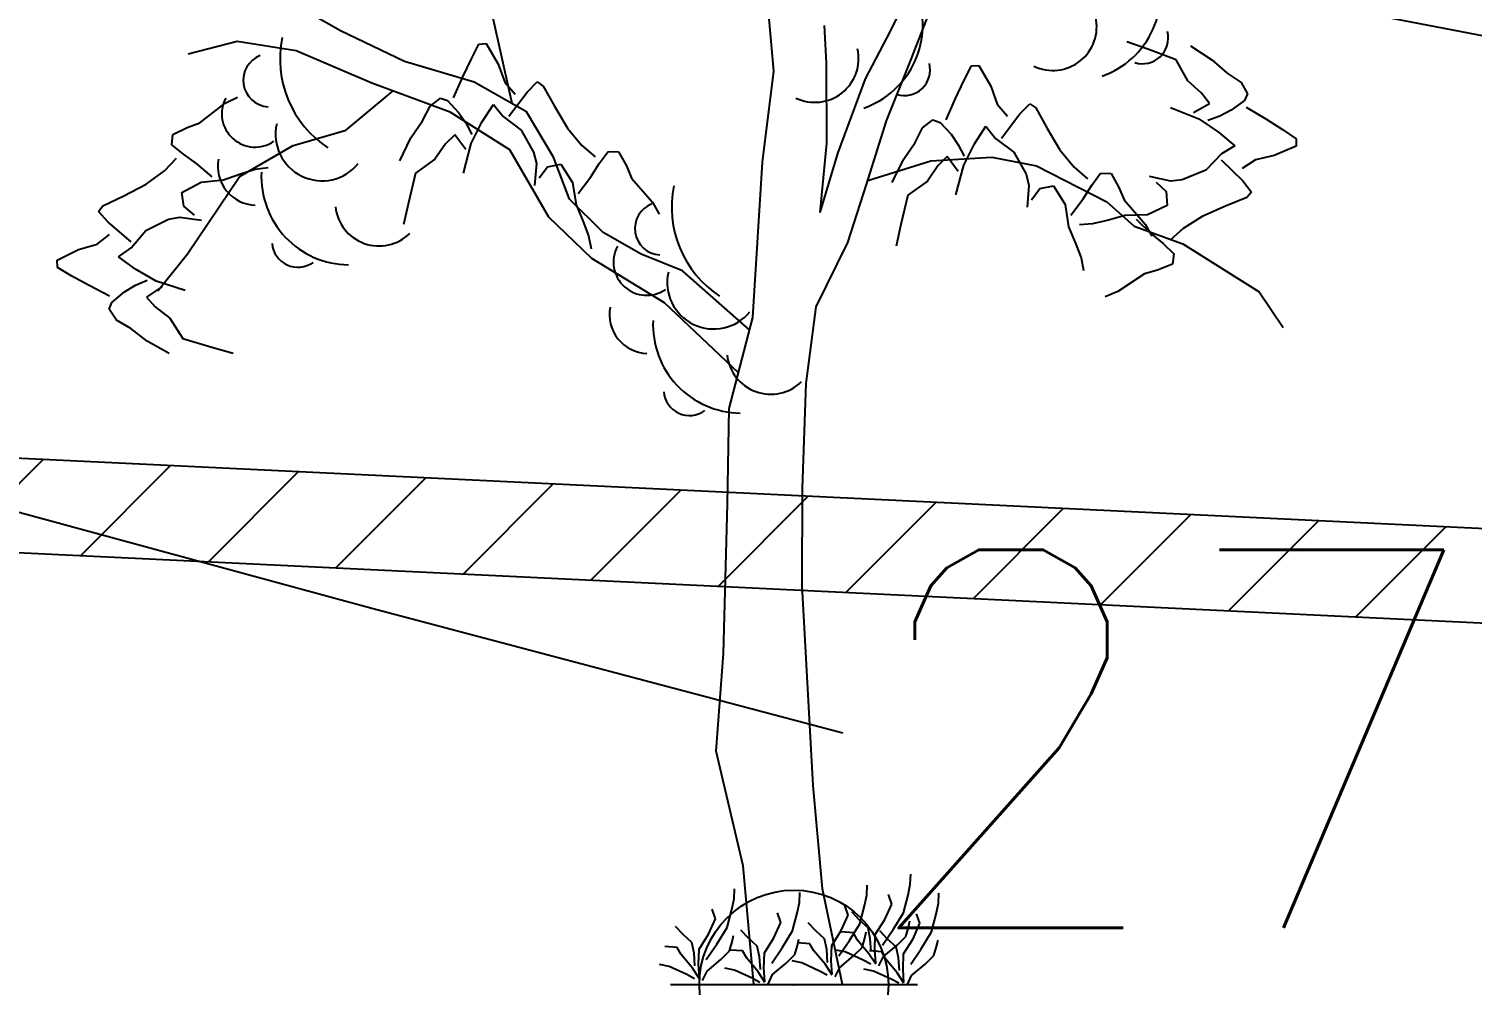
# Model space of a CAD drawing. Header units: millimetres. Extents: x 524954 to 526204, y 9523489 to 9524010.
# Drawn here: x 525611.104 to 525614.922, y 9523724.208 to 9523726.736 of the extents above; entities that cross this region are included whole.
import ezdxf

# ---------------------------------------------------------------- set-up
doc = ezdxf.new("R2010")
doc.units = ezdxf.units.MM
doc.header["$PDMODE"] = 32
doc.header["$PDSIZE"] = 0.5
doc.linetypes.add('ACAD_ISO12W100', pattern=[21, 12, -3, 0, -3, 0, -3])
for name, color, linetype in [('Arbre', 34, 'ACAD_ISO12W100'), ('Bati', 6, 'Continuous'), ('Bati_H', 1, 'Continuous'), ('Cloture', 7, 'Continuous'), ('CN_01_00', 3, 'Continuous'), ('Murs', 1, 'Continuous'), ('TopoAlt', 3, 'Continuous'), ('TOPOJIS', 7, 'Continuous')]:
    doc.layers.add(name, color=color, linetype=linetype)
doc.styles.add('Simplex 1.0', font='Simplex.shx', dxfattribs={"width": 0.99, "height": 1})

# ---------------------------------------------------------------- blocks, each defined once
blk = doc.blocks.new('TCPOINT M')
at = {"color": 0}
blk.add_point((0, 0), dxfattribs=at)
at = {"layer": 'TopoAlt', "style": 'Simplex 1.0', "width": 0.99}
blk.add_attdef('ALT', (0.15, 0.15), '', height=1, dxfattribs=at)
blk = doc.blocks.new('v088')
at = {"linetype": 'Continuous'}
for p, q in [((-0.1073, 4.8293), (-0.1646, 5.4873)), ((0.5102, 5.0412), (0.6713, 5.3679)), ((-1.5592, 4.9668), (-1.6346, 5.3011)), ((-2.4003, 5.0425), (-2.6206, 5.1685)), ((0.6191, 4.888), (0.7312, 5.1764)), ((-2.0611, 4.8817), (-2.4003, 5.0425)), ((0.1717, 4.8724), (0.1613, 5.0712)), ((0.3786, 4.7897), (0.5102, 5.0412)), ((-2.9464, 4.9876), (-3.2062, 4.92)), ((-2.6344, 4.9381), (-2.9464, 4.9876)), ((-1.4917, 4.6586), (-1.5592, 4.9668)), ((-2.2328, 4.7662), (-2.6344, 4.9381)), ((0.489, 4.5681), (0.6191, 4.888)), ((-1.6919, 4.7713), (-2.0611, 4.8817)), ((-0.1657, 4.3492), (-0.1073, 4.8293)), ((0.1743, 4.4496), (0.1717, 4.8724)), ((-1.8192, 4.6131), (-2.2328, 4.7662)), ((-1.415, 4.6154), (-1.6919, 4.7713)), ((0.2314, 4.3948), (0.3786, 4.7897)), ((-2.1227, 4.7254), (-2.3768, 4.5144)), ((-1.5041, 4.4145), (-1.8192, 4.6131)), ((-1.2732, 4.3758), (-1.415, 4.6154)), ((-2.3768, 4.5144), (-2.655, 4.434)), ((0.3841, 4.2301), (0.489, 4.5681)), ((-2.655, 4.434), (-2.9315, 4.2727)), ((0.1384, 4.0819), (0.1743, 4.4496)), ((-1.2976, 4.0581), (-1.5041, 4.4145)), ((-1.1877, 4.1537), (-1.2732, 4.3758)), ((0.1384, 4.0819), (0.2314, 4.3948)), ((0.3911, 4.2526), (0.7235, 4.3553)), ((0.7235, 4.3553), (1.0465, 4.3745)), ((1.0465, 4.3745), (1.2838, 4.3297)), ((-0.2169, 3.5272), (-0.1657, 4.3492)), ((1.2838, 4.3297), (1.6547, 4.1385)), ((-2.9315, 4.2727), (-3.209, 3.8627)), ((0.2848, 3.9233), (0.3841, 4.2301)), ((-1.0099, 3.9771), (-1.1877, 4.1537)), ((1.6547, 4.1385), (1.8004, 4.0109)), ((-1.0692, 3.839), (-1.2976, 4.0581)), ((-0.8085, 3.8631), (-1.0099, 3.9771)), ((1.8004, 4.0109), (2.0573, 3.9168)), ((0.1177, 3.584), (0.2848, 3.9233)), ((2.0573, 3.9168), (2.4606, 3.664)), ((-3.209, 3.8627), (-3.3666, 3.6666)), ((-0.6849, 3.6045), (-1.0692, 3.839)), ((-0.589, 3.7744), (-0.8085, 3.8631)), ((-0.2343, 3.4611), (-0.589, 3.7744)), ((-0.2941, 3.234), (-0.6849, 3.6045)), ((2.4606, 3.664), (2.589, 3.4739)), ((-0.3436, 3.0457), (-0.2169, 3.5272)), ((0.064, 3.1786), (0.1177, 3.584)), ((0.0445, 2.6247), (0.064, 3.1786)), ((-0.3518, 2.5418), (-0.3436, 3.0457)), ((0.0429, 2.1085), (0.0445, 2.6247)), ((-0.3726, 1.7516), (-0.3518, 2.5418)), ((0.1022, 1.0525), (0.0429, 2.1085)), ((-0.4115, 1.2346), (-0.3726, 1.7516)), ((-0.2683, 0.6281), (-0.4115, 1.2346)), ((0.151, 0.5063), (0.1022, 1.0525)), ((-0.2127, 0), (-0.2683, 0.6281)), ((0.2565, 0), (0.151, 0.5063)), ((-0.6539, 0), (0.6539, 0))]:
    blk.add_line(p, q, dxfattribs=at)
at = {"color": 3, "linetype": 'Continuous'}
for p, q in [((-1.7068, 4.8945), (-1.6668, 4.9726)), ((-1.6668, 4.9726), (-1.6283, 4.976)), ((-1.6283, 4.976), (-1.5645, 4.8667)), ((1.8724, 4.9461), (1.762, 4.9854)), ((2.0987, 4.9642), (2.2113, 4.8904)), ((-1.7514, 4.7999), (-1.7068, 4.8945)), ((2.0224, 4.89), (1.8724, 4.9461)), ((2.0834, 4.7783), (2.0224, 4.89)), ((2.2113, 4.8904), (2.2929, 4.8185)), ((-1.5645, 4.8667), (-1.5307, 4.7714)), ((0.8993, 4.7791), (0.9393, 4.8572)), ((0.9393, 4.8572), (0.9778, 4.8606)), ((0.9778, 4.8606), (1.0416, 4.7513)), ((2.2929, 4.8185), (2.3654, 4.7691)), ((-1.8008, 4.6887), (-1.7514, 4.7999)), ((-1.5307, 4.7714), (-1.4755, 4.7074)), ((-1.4112, 4.7196), (-1.3587, 4.7727)), ((-1.3587, 4.7727), (-1.3272, 4.7513)), ((-1.3272, 4.7513), (-1.2679, 4.6451)), ((0.8546, 4.6845), (0.8993, 4.7791)), ((1.0416, 4.7513), (1.0754, 4.656)), ((2.1569, 4.7135), (2.0834, 4.7783)), ((2.3654, 4.7691), (2.4, 4.7096)), ((-3.1435, 4.5571), (-3.0095, 4.66)), ((-3.0095, 4.66), (-2.9439, 4.6918)), ((-1.9257, 4.6454), (-1.871, 4.6871)), ((-1.871, 4.6871), (-1.8334, 4.6747)), ((-1.8334, 4.6747), (-1.7744, 4.6115)), ((-1.5083, 4.5916), (-1.4112, 4.7196)), ((0.8053, 4.5733), (0.8546, 4.6845)), ((2.1133, 4.6106), (2.1989, 4.6584)), ((2.1989, 4.6584), (2.1569, 4.7135)), ((2.383, 4.6739), (2.3129, 4.6232)), ((2.4, 4.7096), (2.383, 4.6739)), ((-1.9657, 4.5674), (-1.9257, 4.6454)), ((-1.7744, 4.6115), (-1.7365, 4.5561)), ((-1.6512, 4.5605), (-1.5907, 4.6542)), ((-1.5907, 4.6542), (-1.5392, 4.5896)), ((-1.5392, 4.5896), (-1.4434, 4.5178)), ((-1.2679, 4.6451), (-1.1988, 4.529)), ((1.0754, 4.656), (1.1306, 4.592)), ((1.0978, 4.4762), (1.1948, 4.6042)), ((1.1948, 4.6042), (1.2474, 4.6573)), ((1.2474, 4.6573), (1.2789, 4.6359)), ((1.2789, 4.6359), (1.3382, 4.5297)), ((1.9921, 4.6376), (2.1424, 4.5777)), ((2.2532, 4.5924), (2.1892, 4.5691)), ((2.3129, 4.6232), (2.2532, 4.5924)), ((2.3928, 4.6398), (2.497, 4.577)), ((-3.2867, 4.4956), (-3.2101, 4.5328)), ((-3.2101, 4.5328), (-3.1435, 4.5571)), ((-2.0269, 4.4774), (-1.9657, 4.5674)), ((-1.7365, 4.5561), (-1.7054, 4.4954)), ((-1.7081, 4.4479), (-1.6512, 4.5605)), ((-1.4434, 4.5178), (-1.3781, 4.401)), ((-1.1988, 4.529), (-1.1228, 4.4377)), ((0.6404, 4.452), (0.6804, 4.53)), ((0.6804, 4.53), (0.7351, 4.5718)), ((0.7351, 4.5718), (0.7727, 4.5593)), ((0.7727, 4.5593), (0.8317, 4.4961)), ((0.9549, 4.4451), (1.0154, 4.5388)), ((1.0154, 4.5388), (1.0668, 4.4742)), ((1.3382, 4.5297), (1.4072, 4.4136)), ((2.1424, 4.5777), (2.247, 4.5072)), ((2.247, 4.5072), (2.3325, 4.4356)), ((2.497, 4.577), (2.5853, 4.5209)), ((2.5853, 4.5209), (2.6578, 4.4715)), ((-3.2911, 4.4407), (-3.2867, 4.4956)), ((-3.2303, 4.3905), (-3.2911, 4.4407)), ((-2.0862, 4.3565), (-2.0269, 4.4774)), ((-1.8447, 4.4455), (-1.8998, 4.3645)), ((-1.7952, 4.494), (-1.8447, 4.4455)), ((-1.7371, 4.415), (-1.7952, 4.494)), ((-1.7488, 4.2914), (-1.7081, 4.4479)), ((-1.1228, 4.4377), (-1.0524, 4.3767)), ((0.5791, 4.362), (0.6404, 4.452)), ((0.8317, 4.4961), (0.8696, 4.4407)), ((0.8696, 4.4407), (0.9007, 4.38)), ((0.898, 4.3325), (0.9549, 4.4451)), ((1.0668, 4.4742), (1.1627, 4.4024)), ((2.3325, 4.4356), (2.262, 4.3926)), ((2.6564, 4.4329), (2.5401, 4.3831)), ((2.6578, 4.4715), (2.6564, 4.4329)), ((-3.3314, 4.3035), (-3.2664, 4.3702)), ((-3.1617, 4.3413), (-3.2303, 4.3905)), ((-1.8998, 4.3645), (-2.0031, 4.2901)), ((-1.3781, 4.401), (-1.3629, 4.3412)), ((-1.0302, 4.3418), (-0.9835, 4.4054)), ((-0.9835, 4.4054), (-0.9285, 4.4041)), ((-0.9285, 4.4041), (-0.8869, 4.3298)), ((0.5199, 4.2411), (0.5791, 4.362)), ((0.8109, 4.3786), (0.7614, 4.3301)), ((0.869, 4.2996), (0.8109, 4.3786)), ((1.1627, 4.4024), (1.228, 4.2856)), ((1.4072, 4.4136), (1.4833, 4.3223)), ((2.262, 4.3926), (2.1788, 4.3064)), ((2.2601, 4.3616), (2.3751, 4.2494)), ((2.4412, 4.3615), (2.371, 4.3146)), ((2.5401, 4.3831), (2.4412, 4.3615)), ((-3.4268, 4.2328), (-3.3314, 4.3035)), ((-3.0788, 4.2707), (-3.1617, 4.3413)), ((-3.0186, 4.2553), (-2.9333, 4.2859)), ((-2.9333, 4.2859), (-2.8514, 4.3121)), ((-2.8514, 4.3121), (-2.7828, 4.3211)), ((-2.0031, 4.2901), (-2.0401, 4.1343)), ((-1.3629, 4.3412), (-1.3723, 4.2259)), ((-1.3485, 4.2656), (-1.3049, 4.3248)), ((-1.3049, 4.3248), (-1.2331, 4.3384)), ((-1.2331, 4.3384), (-1.1715, 4.2405)), ((-1.0754, 4.2705), (-1.0302, 4.3418)), ((-0.8869, 4.3298), (-0.8589, 4.2646)), ((0.7614, 4.3301), (0.7063, 4.2491)), ((0.8572, 4.176), (0.898, 4.3325)), ((1.228, 4.2856), (1.2432, 4.2258)), ((1.4833, 4.3223), (1.5536, 4.2613)), ((1.5759, 4.2264), (1.6226, 4.29)), ((1.6226, 4.29), (1.6776, 4.2887)), ((1.6776, 4.2887), (1.7191, 4.2144)), ((2.1788, 4.3064), (2.0548, 4.2561)), ((-3.5467, 4.1705), (-3.4268, 4.2328)), ((-3.2386, 4.1877), (-3.1373, 4.2436)), ((-3.1373, 4.2436), (-3.0186, 4.2553)), ((-1.1715, 4.2405), (-1.153, 4.1227)), ((-1.1411, 4.1837), (-1.0754, 4.2705)), ((-0.8589, 4.2646), (-0.7485, 4.1368)), ((0.7063, 4.2491), (0.603, 4.1747)), ((1.2432, 4.2258), (1.2338, 4.1105)), ((1.2576, 4.1502), (1.3011, 4.2094)), ((1.3011, 4.2094), (1.373, 4.223)), ((1.373, 4.223), (1.4346, 4.1251)), ((1.5307, 4.1551), (1.5759, 4.2264)), ((1.7191, 4.2144), (1.7472, 4.1493)), ((1.9936, 4.2484), (1.8803, 4.2721)), ((1.9168, 4.2436), (1.9701, 4.193)), ((2.0548, 4.2561), (1.9936, 4.2484)), ((2.3751, 4.2494), (2.4212, 4.1906)), ((-3.6561, 4.1174), (-3.5467, 4.1705)), ((-3.2291, 4.1152), (-3.2386, 4.1877)), ((-2.0401, 4.1343), (-2.0653, 4.0199)), ((-0.7485, 4.1368), (-0.7129, 4.0731)), ((0.603, 4.1747), (0.566, 4.0189)), ((1.4346, 4.1251), (1.4531, 4.0073)), ((1.465, 4.0683), (1.5307, 4.1551)), ((1.7472, 4.1493), (1.8576, 4.0214)), ((1.9701, 4.193), (1.9747, 4.12)), ((2.396, 4.1621), (2.2833, 4.1164)), ((2.4212, 4.1906), (2.396, 4.1621)), ((-3.6793, 4.0872), (-3.6561, 4.1174)), ((-3.6294, 4.0317), (-3.6793, 4.0872)), ((-3.3093, 4.0465), (-3.2488, 4.0583)), ((-3.2488, 4.0583), (-3.1342, 4.0423)), ((-3.1725, 4.0683), (-3.2291, 4.1152)), ((-1.153, 4.1227), (-1.1176, 4.0393)), ((1.7506, 4.0673), (1.6636, 4.0426)), ((1.8699, 4.071), (1.7506, 4.0673)), ((1.8097, 4.0479), (1.8877, 3.9719)), ((1.9747, 4.12), (1.8699, 4.071)), ((2.1595, 4.0623), (2.0595, 3.9982)), ((2.2833, 4.1164), (2.1595, 4.0623)), ((-3.5071, 3.9275), (-3.6294, 4.0317)), ((-3.5069, 3.8964), (-3.4297, 3.988)), ((-3.4297, 3.988), (-3.3093, 4.0465)), ((-1.1176, 4.0393), (-1.0867, 3.9591)), ((0.566, 4.0189), (0.5407, 3.9045)), ((1.4531, 4.0073), (1.4885, 3.9239)), ((1.5801, 4.0219), (1.511, 4.0175)), ((1.6636, 4.0426), (1.5801, 4.0219)), ((1.8576, 4.0214), (1.8932, 3.9577)), ((1.8877, 3.9719), (1.9528, 3.9182)), ((2.0595, 3.9982), (1.9902, 3.936)), ((-3.785, 3.8871), (-3.6878, 3.9154)), ((-3.6878, 3.9154), (-3.6208, 3.9668)), ((-3.5743, 3.8488), (-3.5069, 3.8964)), ((-1.0867, 3.9591), (-1.0738, 3.891)), ((1.4885, 3.9239), (1.5194, 3.8437)), ((1.9528, 3.9182), (2.0102, 3.864)), ((-3.8977, 3.8297), (-3.785, 3.8871)), ((-3.8965, 3.791), (-3.8977, 3.8297)), ((-3.4842, 3.783), (-3.5743, 3.8488)), ((1.5194, 3.8437), (1.5323, 3.7756)), ((2.0102, 3.864), (2.002, 3.8096)), ((-3.8209, 3.7466), (-3.8965, 3.791)), ((-3.729, 3.6966), (-3.8209, 3.7466)), ((-3.3751, 3.7197), (-3.4842, 3.783)), ((1.855, 3.7579), (1.7144, 3.6642)), ((1.9231, 3.7776), (1.855, 3.7579)), ((2.002, 3.8096), (1.9231, 3.7776)), ((-3.6208, 3.641), (-3.729, 3.6966)), ((-3.5422, 3.6629), (-3.4847, 3.6976)), ((-3.4847, 3.6976), (-3.4223, 3.7252)), ((-3.3439, 3.6889), (-3.4261, 3.6355)), ((-3.2212, 3.6701), (-3.3751, 3.7197)), ((-3.6232, 3.5708), (-3.6087, 3.6076)), ((-3.6087, 3.6076), (-3.5422, 3.6629)), ((-3.4261, 3.6355), (-3.3805, 3.5833)), ((1.7144, 3.6642), (1.6468, 3.6368)), ((-3.5847, 3.5138), (-3.6232, 3.5708)), ((-3.5091, 3.4694), (-3.5847, 3.5138)), ((-3.3805, 3.5833), (-3.3028, 3.5236)), ((-3.3028, 3.5236), (-3.2344, 3.4162)), ((-3.4228, 3.4031), (-3.5091, 3.4694)), ((-3.3055, 3.337), (-3.4228, 3.4031)), ((-3.2344, 3.4162), (-3.081, 3.3703)), ((-3.081, 3.3703), (-2.9682, 3.3386)), ((0.6155, 0.5313), (0.6179, 0.5842)), ((-0.3173, 0.4544), (-0.3149, 0.5073)), ((0.0288, 0.4351), (0.0313, 0.488)), ((0.3726, 0.4159), (0.3847, 0.4736)), ((0.3847, 0.4736), (0.3871, 0.5265)), ((0.5169, 0.4255), (0.5001, 0.476)), ((0.5794, 0.3798), (0.6034, 0.4736)), ((0.6034, 0.4736), (0.6155, 0.5313)), ((0.7645, 0.4303), (0.7669, 0.4832)), ((-0.4159, 0.3486), (-0.4327, 0.3991)), ((-0.3534, 0.3029), (-0.3294, 0.3967)), ((-0.3294, 0.3967), (-0.3173, 0.4544)), ((0.0168, 0.3774), (0.0288, 0.4351)), ((0.2861, 0.3678), (0.2693, 0.4183)), ((0.3462, 0.3414), (0.3053, 0.3847)), ((0.3486, 0.3221), (0.3726, 0.4159)), ((0.4808, 0.3438), (0.5169, 0.4255)), ((0.7525, 0.3726), (0.7645, 0.4303)), ((-0.5866, 0.2645), (-0.6275, 0.3077)), ((-0.452, 0.2669), (-0.4159, 0.3486)), ((-0.1058, 0.2476), (-0.0697, 0.3294)), ((-0.0697, 0.3294), (-0.0865, 0.3798)), ((-0.0072, 0.2837), (0.0168, 0.3774)), ((0.1154, 0.2837), (0.0745, 0.327)), ((0.25, 0.2861), (0.2861, 0.3678)), ((0.2933, 0.2332), (0.3486, 0.3221)), ((0.3919, 0.3005), (0.3462, 0.3414)), ((0.4303, 0.2645), (0.4808, 0.3438)), ((0.5241, 0.2909), (0.5794, 0.3798)), ((0.6058, 0.3029), (0.6131, 0.3366)), ((0.6299, 0.2428), (0.6659, 0.3246)), ((0.6659, 0.3246), (0.6491, 0.375)), ((0.7285, 0.2789), (0.7525, 0.3726)), ((-0.5409, 0.2236), (-0.5866, 0.2645)), ((-0.5025, 0.1875), (-0.452, 0.2669)), ((-0.4087, 0.214), (-0.3534, 0.3029)), ((-0.327, 0.226), (-0.3197, 0.2596)), ((-0.2404, 0.2452), (-0.2813, 0.2885)), ((-0.1947, 0.2043), (-0.2404, 0.2452)), ((-0.1563, 0.1683), (-0.1058, 0.2476)), ((-0.0625, 0.1947), (-0.0072, 0.2837)), ((0.0192, 0.2068), (0.0264, 0.2404)), ((0.1611, 0.2428), (0.1154, 0.2837)), ((0.1731, 0.1851), (0.1611, 0.2428)), ((0.1995, 0.2068), (0.25, 0.2861)), ((0.238, 0.1515), (0.2933, 0.2332)), ((0.3149, 0.2741), (0.25, 0.2789)), ((0.3366, 0.2356), (0.3149, 0.2741)), ((0.3967, 0.1635), (0.3366, 0.2356)), ((0.3606, 0.1971), (0.375, 0.2452)), ((0.375, 0.2452), (0.3823, 0.2789)), ((0.4039, 0.2428), (0.3919, 0.3005)), ((0.4087, 0.1755), (0.4039, 0.2428)), ((0.4279, 0.1827), (0.4303, 0.2645)), ((0.4953, 0.2404), (0.4544, 0.2837)), ((0.4688, 0.2092), (0.5241, 0.2909)), ((0.5409, 0.1995), (0.4953, 0.2404)), ((0.5457, 0.2092), (0.5914, 0.2548)), ((0.5794, 0.1635), (0.6299, 0.2428)), ((0.5914, 0.2548), (0.6058, 0.3029)), ((0.6732, 0.1899), (0.7285, 0.2789)), ((0.7549, 0.2019), (0.7621, 0.2356)), ((-0.6179, 0.1971), (-0.6828, 0.2019)), ((-0.5962, 0.1587), (-0.6179, 0.1971)), ((-0.5361, 0.0865), (-0.5962, 0.1587)), ((-0.5289, 0.1659), (-0.5409, 0.2236)), ((-0.5241, 0.0986), (-0.5289, 0.1659)), ((-0.5049, 0.1058), (-0.5025, 0.1875)), ((-0.464, 0.1322), (-0.4087, 0.214)), ((-0.3871, 0.1322), (-0.3414, 0.1779)), ((-0.3414, 0.1779), (-0.327, 0.226)), ((-0.2717, 0.1779), (-0.3366, 0.1827)), ((-0.25, 0.1394), (-0.2717, 0.1779)), ((-0.1827, 0.1467), (-0.1947, 0.2043)), ((-0.1587, 0.0865), (-0.1563, 0.1683)), ((-0.1178, 0.113), (-0.0625, 0.1947)), ((-0.0409, 0.113), (0.0048, 0.1587)), ((0.0048, 0.1587), (0.0192, 0.2068)), ((0.0841, 0.2164), (0.0192, 0.2212)), ((0.1058, 0.1779), (0.0841, 0.2164)), ((0.1659, 0.1058), (0.1058, 0.1779)), ((0.1779, 0.1178), (0.1731, 0.1851)), ((0.1971, 0.125), (0.1995, 0.2068)), ((0.2717, 0.1731), (0.2212, 0.1827)), ((0.3654, 0.1298), (0.2717, 0.1731)), ((0.3149, 0.1515), (0.3606, 0.1971)), ((0.4327, 0.1082), (0.3967, 0.1635)), ((0.464, 0.1731), (0.3991, 0.1779)), ((0.4327, 0.113), (0.4279, 0.1827)), ((0.4856, 0.1346), (0.464, 0.1731)), ((0.4736, 0.1491), (0.5457, 0.2092)), ((0.5529, 0.1418), (0.5409, 0.1995)), ((0.577, 0.0817), (0.5794, 0.1635)), ((0.6179, 0.1082), (0.6732, 0.1899)), ((0.6948, 0.1082), (0.7405, 0.1539)), ((0.7405, 0.1539), (0.7549, 0.2019)), ((-0.6611, 0.0962), (-0.7116, 0.1058)), ((-0.5674, 0.0529), (-0.6611, 0.0962)), ((-0.5001, 0.0313), (-0.5361, 0.0865)), ((-0.5001, 0.0361), (-0.5049, 0.1058)), ((-0.4592, 0.0721), (-0.3871, 0.1322)), ((-0.3149, 0.0769), (-0.3654, 0.0865)), ((-0.2212, 0.0337), (-0.3149, 0.0769)), ((-0.1899, 0.0673), (-0.25, 0.1394)), ((-0.1779, 0.0793), (-0.1827, 0.1467)), ((-0.1539, 0.0168), (-0.1587, 0.0865)), ((-0.113, 0.0529), (-0.0409, 0.113)), ((0.0409, 0.1154), (-0.0096, 0.125)), ((0.1346, 0.0721), (0.0409, 0.1154)), ((0.2019, 0.0505), (0.1659, 0.1058)), ((0.2019, 0.0553), (0.1971, 0.125)), ((0.2188, 0.0409), (0.2428, 0.0914)), ((0.2428, 0.0914), (0.3149, 0.1515)), ((0.4063, 0.1082), (0.3654, 0.1298)), ((0.4207, 0.0721), (0.3702, 0.0817)), ((0.4496, 0.0986), (0.4736, 0.1491)), ((0.5457, 0.0625), (0.4856, 0.1346)), ((0.5578, 0.0745), (0.5529, 0.1418)), ((0.5818, 0.012), (0.577, 0.0817)), ((0.6227, 0.0481), (0.6948, 0.1082)), ((-0.5265, 0.0313), (-0.5674, 0.0529)), ((-0.4832, 0.0216), (-0.4592, 0.0721)), ((-0.1803, 0.012), (-0.2212, 0.0337)), ((-0.1539, 0.012), (-0.1899, 0.0673)), ((-0.137, 0.0024), (-0.113, 0.0529)), ((0.1755, 0.0505), (0.1346, 0.0721)), ((0.5145, 0.0288), (0.4207, 0.0721)), ((0.5554, 0.0072), (0.5145, 0.0288)), ((0.5818, 0.0072), (0.5457, 0.0625)), ((0.5986, -0.0024), (0.6227, 0.0481))]:
    blk.add_line(p, q, dxfattribs=at)
for centre, major_axis, start_param, end_param in [((1.4749, 5.2432), (0.3298, 0.3298), 4.265936, 5.872819), ((0.2152, 5.0749), (-0.3298, 0.3298), 2.69514, 4.302022), ((1.3699, 5.0654), (-0.1641, 0.1641), 1.908121, 4.146545), ((-2.1547, 4.8961), (-0.3995, 0.3995), 0.587708, 1.773422), ((1.844, 5.0056), (-0.0964, 0.0964), 2.051824, 4.174223), ((-2.774, 4.7815), (-0.099, 0.099), -0.421529, 2.292047), ((0.1101, 4.8971), (-0.1641, 0.1641), 1.908121, 4.146545), ((0.5842, 4.8373), (0.0964, 0.0964), 3.62262, 5.745019), ((-2.8514, 4.6047), (-0.1246, 0.1246), 0.293965, 2.957824), ((-2.4968, 4.4965), (0.1741, 0.1741), 2.133893, 4.816631), ((-2.8441, 4.3258), (-0.1445, 0.1445), 0.590553, 2.325666), ((-2.352, 4.2724), (0.3298, 0.3298), 2.307735, 3.914618), ((-0.0823, 4.1124), (0.3995, 0.3995), 2.158504, 3.344219), ((-0.7016, 3.9977), (0.099, 0.099), 1.149268, 3.862844), ((-2.1954, 4.1377), (0.1641, 0.1641), 2.463212, 4.701636), ((-2.6253, 3.929), (0.0964, 0.0964), 2.435534, 4.557933), ((-0.779, 3.821), (0.1246, 0.1246), 1.864761, 4.52862), ((-0.4244, 3.7128), (0.1741, 0.1741), 2.133893, 4.816631), ((-0.7718, 3.542), (-0.1445, 0.1445), 0.590553, 2.325666), ((-0.2796, 3.4886), (0.3298, 0.3298), 2.307735, 3.914618), ((-0.1231, 3.3539), (0.1641, 0.1641), 2.463212, 4.701636), ((-0.5529, 3.1452), (0.0964, 0.0964), 2.435534, 4.557933)]:
    blk.add_ellipse(centre, major_axis=major_axis, ratio=1, start_param=start_param, end_param=end_param, dxfattribs=at)

msp = doc.modelspace()

# ---------------------------------------------------------------- hatches: boundary and pattern name
at = {"layer": 'Bati_H'}
h = msp.add_hatch(dxfattribs=at)
h.set_pattern_fill('_U', color=256, scale=2, angle=-57.9053, style=0, pattern_type=0)
h.set_pattern_definition([(302.094655599, (0, 0), (1.69434297035, 1.06263911976), [])])
h.paths.add_polyline_path([(525599.9123, 9523745.9978), (525597.0572, 9523733.5373), (525601.7842, 9523732.425), (525601.4621, 9523730.5914), (525610.0338, 9523728.6986), (525610.2683, 9523729.9139), (525612.3348, 9523729.5911), (525612.0876, 9523727.2674), (525616.9626, 9523726.333), (525617.2406, 9523727.6426), (525619.6519, 9523739.2617), (525622.8841, 9523738.5211), (525623.2745, 9523740.1879), (525623.374, 9523740.622)])
at = {"layer": 'Murs'}
h = msp.add_hatch(dxfattribs=at)
h.set_pattern_fill('_U', color=256, scale=0.25, angle=45, style=0, pattern_type=0)
h.set_pattern_definition([(45, (0, 0), (-0.1767766952966, 0.1767766952966), [])])
h.paths.add_polyline_path([(525597.0572, 9523733.5373), (525595.421, 9523725.9034), (525609.6416, 9523725.4208), (525627.1595, 9523724.5789), (525627.7534, 9523735.3099), (525627.5038, 9523735.3237), (525626.9236, 9523724.8405), (525609.6519, 9523725.6706), (525595.7281, 9523726.1432), (525597.3017, 9523733.4849)])

# ---------------------------------------------------------------- linework, layer by layer
at = {"layer": 'Bati', "flags": 128}
msp.add_lwpolyline([(525599.9123, 9523745.9978), (525597.0572, 9523733.5373), (525601.7842, 9523732.425), (525601.4621, 9523730.5914), (525610.0338, 9523728.6986), (525610.2683, 9523729.9139), (525612.3348, 9523729.5911), (525612.0876, 9523727.2674), (525616.9626, 9523726.333), (525617.2406, 9523727.6426), (525619.6519, 9523739.2617), (525622.8841, 9523738.5211), (525623.2745, 9523740.1879), (525623.374, 9523740.622)], close=True, dxfattribs=at)
at = {"layer": 'Cloture', "flags": 128}
for points in [[(525597.0572, 9523733.5373), (525595.421, 9523725.9034), (525609.6416, 9523725.4208), (525627.1595, 9523724.5789), (525627.7534, 9523735.3099)], [(525597.3017, 9523733.4849), (525595.7281, 9523726.1432), (525609.6519, 9523725.6706), (525626.9236, 9523724.8405), (525627.5038, 9523735.3237)]]:
    msp.add_lwpolyline(points, dxfattribs=at)
at = {"layer": 'CN_01_00', "elevation": 277, "flags": 128}
msp.add_lwpolyline([(525601.7421, 9523728.9514), (525602.6157, 9523728.4565), (525604.1287, 9523727.7473), (525605.7065, 9523727.1198), (525607.3162, 9523726.5627), (525608.9249, 9523726.0651), (525610.4997, 9523725.6157), (525612.0113, 9523725.2045), (525613.2569, 9523724.8751)], dxfattribs=at)

# ---------------------------------------------------------------- block references
at = {"layer": 'Arbre', "xscale": 0.5, "yscale": 0.5, "zscale": 0.5}
msp.add_blockref('v088', (525613.1279, 9523724.2096, -271.64), dxfattribs=at)
at = {"layer": 'TOPOJIS'}
ref = msp.add_blockref('TCPOINT M', (525613.1277, 9523724.2095, 276.884), dxfattribs=at)
ref.add_attrib('ALT', '276.88', (525613.2777, 9523724.3595, 276.884), dxfattribs={"layer": 'TopoAlt', "height": 1, "style": 'Simplex 1.0', "width": 0.99})

doc.saveas('drawing.dxf')
